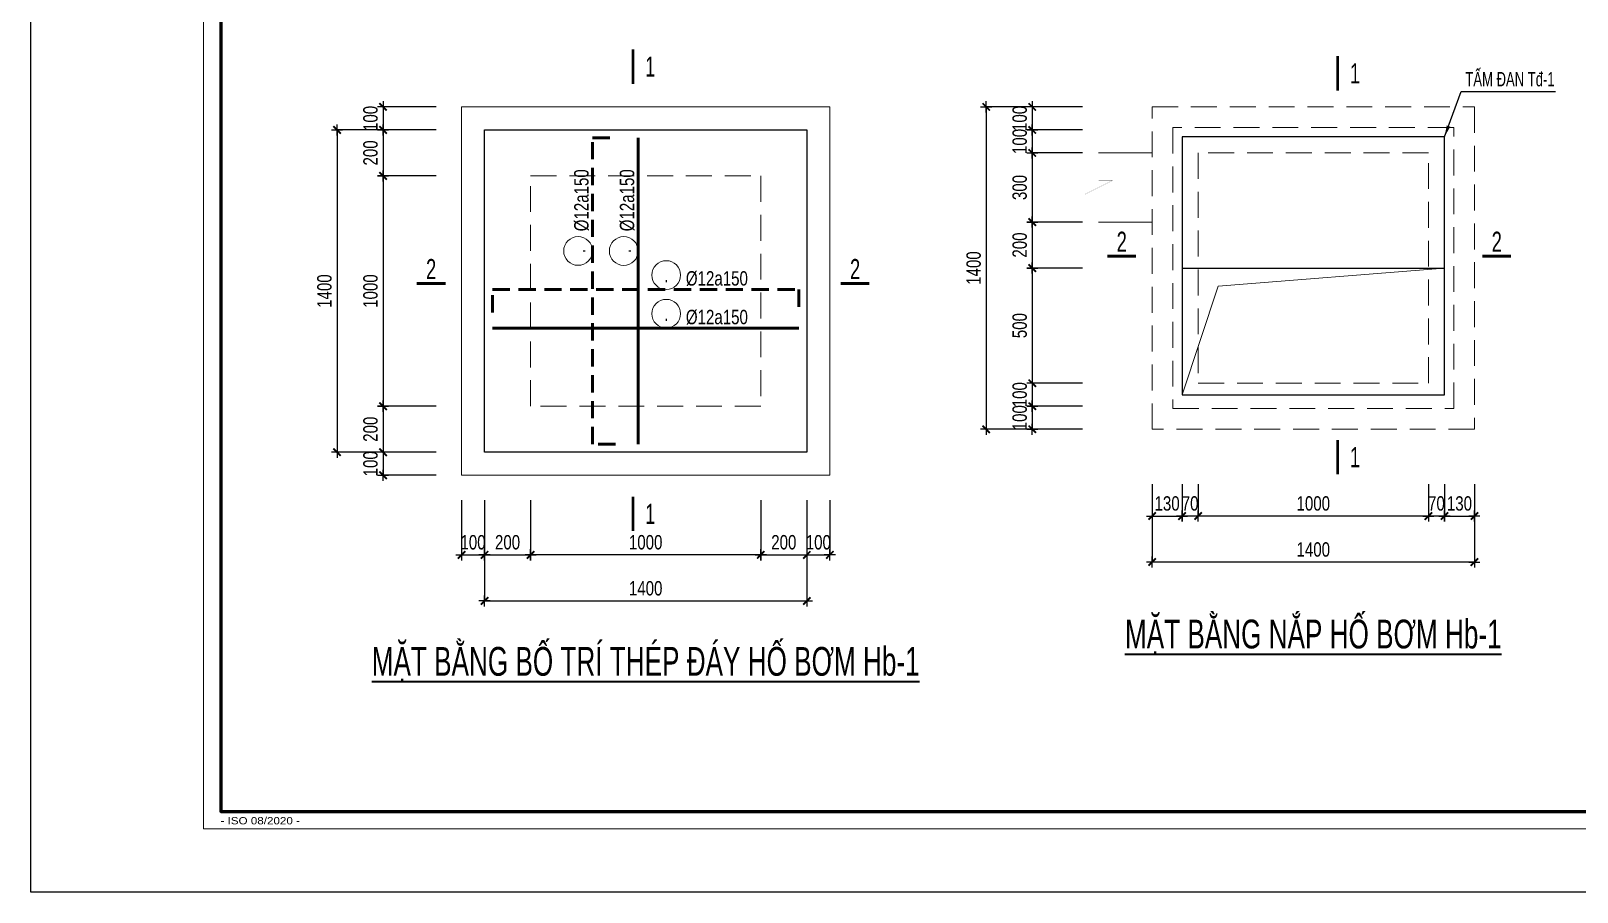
# Model space of a CAD drawing. Header units: millimetres. Extents: x 3482593 to 3503618, y 1118617 to 1133467.
# Drawn here: x 3482593 to 3489309, y 1118617 to 1122357 of the extents above; entities that cross this region are included whole.
import ezdxf
from ezdxf.enums import TextEntityAlignment as Align

# ---------------------------------------------------------------- set-up
doc = ezdxf.new("R2010")
doc.units = ezdxf.units.MM
doc.header["$LTSCALE"] = 150
doc.header["$MEASUREMENT"] = 0
doc.header["$PDMODE"] = 98
doc.linetypes.add('HIDDEN', pattern=[0.375, 0.25, -0.125])
doc.layers.get('0').update_dxf_attribs({"linetype": 'CONTINUOUS'})
doc.layers.get('DEFPOINTS').update_dxf_attribs({"linetype": 'CONTINUOUS'})
for name, color, linetype in [('02.CDC.DIM', 1, 'CONTINUOUS'), ('06.CDC.TEXT', 2, 'CONTINUOUS'), ('CDC -TEXT KHUNG', 7, 'CONTINUOUS')]:
    doc.layers.add(name, color=color, linetype=linetype)
for name, color, linetype, lineweight in [('CDC-KHUNGTEN', 7, 'CONTINUOUS', 20), ('CDC_02.DIM', 1, 'CONTINUOUS', 18), ('CDC_03.BORDER', 3, 'CONTINUOUS', 25), ('CDC_04.HIDDEN', 8, 'HIDDEN', 15), ('CDC_05.STEEL', 4, 'CONTINUOUS', 50), ('CDC_06.TEXT', 2, 'CONTINUOUS', 18), ('CDC_09.COLUMN', 4, 'CONTINUOUS', 35), ('CDC_11.NOTE', 8, 'CONTINUOUS', 18)]:
    doc.layers.add(name, color=color, linetype=linetype, lineweight=lineweight)
doc.styles.add('1', font='arial.ttf', dxfattribs={"width": 0.75})
doc.styles.add('Arial', font='arial.ttf', dxfattribs={"width": 0.75})
doc.styles.add('KT CDC', font='arial.ttf', dxfattribs={"width": 0.85, "height": 200})
doc.styles.get("Standard").update_dxf_attribs({"font": ''})
doc.styles.get('Standard').set_extended_font_data('.VnArial Narrow')
doc.dimstyles.new('1-25', dxfattribs={"dimscale": 25, "dimtxt": 2.5, "dimasz": 2, "dimexe": 1, "dimexo": 1, "dimgap": 1.25, "dimtad": 1, "dimdec": 0, "dimzin": 0, "dimdsep": 46, "dimtxsty": 'Standard', "dimcen": 0.09, "dimclrd": 8, "dimclre": 8, "dimclrt": 256, "dimadec": 0, "dimazin": 0, "dimtfac": 1, "dimtdec": 0, "dimtofl": 0, "dimtmove": 0, "dimatfit": 3, "dimfxl": 7, "dimfxlon": 1, "dimtolj": 1, "dimtzin": 0, "dimarcsym": 0})
doc.dimstyles.new('DX1', dxfattribs={"dimscale": 0.25, "dimtxt": 250, "dimasz": 0.8, "dimexe": 0, "dimexo": 0, "dimgap": 90, "dimtad": 1, "dimdec": 0, "dimzin": 13, "dimdsep": 46, "dimtxsty": '1', "dimblk1": 'CHEO', "dimblk2": 'CHEO', "dimsah": 1, "dimcen": 0, "dimclrd": 256, "dimclre": 256, "dimclrt": 3, "dimadec": 0, "dimazin": 0, "dimtfac": 1, "dimtdec": 0, "dimtix": 1, "dimtmove": 2, "dimatfit": 3, "dimldrblk": 'CHEO', "dimfxl": 1, "dimtolj": 1, "dimtzin": 13, "dimarcsym": 0})

# ---------------------------------------------------------------- blocks, each defined once
blk = doc.blocks.new('CHEO')
at = {"layer": '02.CDC.DIM'}
for points in [[(-121, 0), (121, 0)], [(0, 121), (0, -121)]]:
    blk.add_lwpolyline(points, dxfattribs=at)
at = {"layer": '06.CDC.TEXT', "color": 2, "const_width": 40}
blk.add_lwpolyline([(80, 80), (-80, -81)], dxfattribs=at)
blk = doc.blocks.new('*D124')
at = {"layer": 'CDC_02.DIM', "lineweight": -2, "ltscale": 3, "transparency": 16777216}
for p, q in [((3484563, 1120318.5), (3484563, 1119881.2)), ((3485963, 1120318.5), (3485963, 1119881.2)), ((3484563.2, 1119881.2), (3485962.8, 1119881.2))]:
    blk.add_line(p, q, dxfattribs=at)
at = {"layer": 'DEFPOINTS', "color": 0, "ltscale": 3, "transparency": 16777216}
for p in [(3484563, 1120318.5), (3485963, 1120318.5), (3485963, 1119881.2)]:
    blk.add_point(p, dxfattribs=at)
at = {"layer": 'CDC_02.DIM', "lineweight": -2, "ltscale": 3, "transparency": 16777216, "xscale": 0.2, "yscale": 0.2, "zscale": 0.2, "rotation": 180}
blk.add_blockref('CHEO', (3484563, 1119881.2), dxfattribs=at)
at = {"layer": 'CDC_02.DIM', "lineweight": -2, "ltscale": 3, "transparency": 16777216, "xscale": 0.2, "yscale": 0.2, "zscale": 0.2}
blk.add_blockref('CHEO', (3485963, 1119881.2), dxfattribs=at)
at = {"layer": 'CDC_02.DIM', "color": 3, "ltscale": 3, "transparency": 16777216, "insert": (3485263, 1119935.6), "char_height": 62.5, "attachment_point": 5, "style": '1'}
blk.add_mtext('\\A1;1400', dxfattribs=at)
blk = doc.blocks.new('*D125')
at = {"layer": 'CDC_02.DIM', "lineweight": -2, "ltscale": 3, "transparency": 16777216}
for p, q in [((3484763, 1120318.5), (3484763, 1120081.2)), ((3485763, 1120318.5), (3485763, 1120081.2)), ((3485762.8, 1120081.2), (3484763.2, 1120081.2))]:
    blk.add_line(p, q, dxfattribs=at)
at = {"layer": 'DEFPOINTS', "color": 0, "ltscale": 3, "transparency": 16777216}
for p in [(3484763, 1120318.5), (3485763, 1120318.5), (3484763, 1120081.2)]:
    blk.add_point(p, dxfattribs=at)
at = {"layer": 'CDC_02.DIM', "lineweight": -2, "ltscale": 3, "transparency": 16777216, "xscale": 0.2, "yscale": 0.2, "zscale": 0.2, "rotation": 180}
blk.add_blockref('CHEO', (3484763, 1120081.2), dxfattribs=at)
at = {"layer": 'CDC_02.DIM', "lineweight": -2, "ltscale": 3, "transparency": 16777216, "xscale": 0.2, "yscale": 0.2, "zscale": 0.2}
blk.add_blockref('CHEO', (3485763, 1120081.2), dxfattribs=at)
at = {"layer": 'CDC_02.DIM', "color": 3, "ltscale": 3, "transparency": 16777216, "insert": (3485263, 1120135.6), "char_height": 62.5, "attachment_point": 5, "style": '1'}
blk.add_mtext('\\A1;1000', dxfattribs=at)
blk = doc.blocks.new('*D126')
at = {"layer": 'CDC_02.DIM', "lineweight": -2, "ltscale": 3, "transparency": 16777216}
for p, q in [((3485763, 1120318.5), (3485763, 1120081.2)), ((3485963, 1120318.5), (3485963, 1120081.2)), ((3485763.2, 1120081.2), (3485962.8, 1120081.2))]:
    blk.add_line(p, q, dxfattribs=at)
at = {"layer": 'DEFPOINTS', "color": 0, "ltscale": 3, "transparency": 16777216}
for p in [(3485763, 1120318.5), (3485963, 1120318.5), (3485963, 1120081.2)]:
    blk.add_point(p, dxfattribs=at)
at = {"layer": 'CDC_02.DIM', "lineweight": -2, "ltscale": 3, "transparency": 16777216, "xscale": 0.2, "yscale": 0.2, "zscale": 0.2, "rotation": 180}
blk.add_blockref('CHEO', (3485763, 1120081.2), dxfattribs=at)
at = {"layer": 'CDC_02.DIM', "lineweight": -2, "ltscale": 3, "transparency": 16777216, "xscale": 0.2, "yscale": 0.2, "zscale": 0.2}
blk.add_blockref('CHEO', (3485963, 1120081.2), dxfattribs=at)
at = {"layer": 'CDC_02.DIM', "color": 3, "ltscale": 3, "transparency": 16777216, "insert": (3485863, 1120135.6), "char_height": 62.5, "attachment_point": 5, "style": '1'}
blk.add_mtext('\\A1;200', dxfattribs=at)
blk = doc.blocks.new('*D127')
at = {"layer": 'CDC_02.DIM', "lineweight": -2, "ltscale": 3, "transparency": 16777216}
for p, q in [((3484563, 1120318.5), (3484563, 1120081.2)), ((3484763, 1120318.5), (3484763, 1120081.2)), ((3484563.2, 1120081.2), (3484762.8, 1120081.2))]:
    blk.add_line(p, q, dxfattribs=at)
at = {"layer": 'DEFPOINTS', "color": 0, "ltscale": 3, "transparency": 16777216}
for p in [(3484563, 1120318.5), (3484763, 1120318.5), (3484763, 1120081.2)]:
    blk.add_point(p, dxfattribs=at)
at = {"layer": 'CDC_02.DIM', "lineweight": -2, "ltscale": 3, "transparency": 16777216, "xscale": 0.2, "yscale": 0.2, "zscale": 0.2, "rotation": 180}
blk.add_blockref('CHEO', (3484563, 1120081.2), dxfattribs=at)
at = {"layer": 'CDC_02.DIM', "lineweight": -2, "ltscale": 3, "transparency": 16777216, "xscale": 0.2, "yscale": 0.2, "zscale": 0.2}
blk.add_blockref('CHEO', (3484763, 1120081.2), dxfattribs=at)
at = {"layer": 'CDC_02.DIM', "color": 3, "ltscale": 3, "transparency": 16777216, "insert": (3484663, 1120135.6), "char_height": 62.5, "attachment_point": 5, "style": '1'}
blk.add_mtext('\\A1;200', dxfattribs=at)
blk = doc.blocks.new('*D128')
at = {"layer": 'CDC_02.DIM', "lineweight": -2, "ltscale": 3, "transparency": 16777216}
for p, q in [((3484352.2, 1121726.8), (3484122.2, 1121726.8)), ((3484122.2, 1121726.6), (3484122.2, 1120727)), ((3484352.2, 1120726.8), (3484122.2, 1120726.8))]:
    blk.add_line(p, q, dxfattribs=at)
at = {"layer": 'DEFPOINTS', "color": 0, "ltscale": 3, "transparency": 16777216}
for p in [(3484352.2, 1121726.8), (3484122.2, 1120726.8), (3484352.2, 1120726.8)]:
    blk.add_point(p, dxfattribs=at)
at = {"layer": 'CDC_02.DIM', "lineweight": -2, "ltscale": 3, "transparency": 16777216, "xscale": 0.2, "yscale": 0.2, "zscale": 0.2}
for p, rotation in [((3484122.2, 1121726.8), 90), ((3484122.2, 1120726.8), 270)]:
    blk.add_blockref('CHEO', p, dxfattribs=dict(at, rotation=rotation))
at = {"layer": 'CDC_02.DIM', "color": 3, "ltscale": 3, "transparency": 16777216, "insert": (3484067.8, 1121226.8), "char_height": 62.5, "attachment_point": 5, "rotation": 90, "style": '1'}
blk.add_mtext('\\A1;1000', dxfattribs=at)
blk = doc.blocks.new('*D129')
at = {"layer": 'CDC_02.DIM', "lineweight": -2, "ltscale": 3, "transparency": 16777216}
for p, q in [((3484352.2, 1121926.8), (3483922.2, 1121926.8)), ((3483922.2, 1121926.6), (3483922.2, 1120527)), ((3484352.2, 1120526.8), (3483922.2, 1120526.8))]:
    blk.add_line(p, q, dxfattribs=at)
at = {"layer": 'DEFPOINTS', "color": 0, "ltscale": 3, "transparency": 16777216}
for p in [(3484352.2, 1121926.8), (3483922.2, 1120526.8), (3484352.2, 1120526.8)]:
    blk.add_point(p, dxfattribs=at)
at = {"layer": 'CDC_02.DIM', "lineweight": -2, "ltscale": 3, "transparency": 16777216, "xscale": 0.2, "yscale": 0.2, "zscale": 0.2}
for p, rotation in [((3483922.2, 1121926.8), 90), ((3483922.2, 1120526.8), 270)]:
    blk.add_blockref('CHEO', p, dxfattribs=dict(at, rotation=rotation))
at = {"layer": 'CDC_02.DIM', "color": 3, "ltscale": 3, "transparency": 16777216, "insert": (3483867.8, 1121226.8), "char_height": 62.5, "attachment_point": 5, "rotation": 90, "style": '1'}
blk.add_mtext('\\A1;1400', dxfattribs=at)
blk = doc.blocks.new('*D130')
at = {"layer": 'CDC_02.DIM', "lineweight": -2, "ltscale": 3, "transparency": 16777216}
for p, q in [((3484352.2, 1120726.8), (3484122.2, 1120726.8)), ((3484122.2, 1120726.6), (3484122.2, 1120527)), ((3484352.2, 1120526.8), (3484122.2, 1120526.8))]:
    blk.add_line(p, q, dxfattribs=at)
at = {"layer": 'DEFPOINTS', "color": 0, "ltscale": 3, "transparency": 16777216}
for p in [(3484352.2, 1120726.8), (3484122.2, 1120526.8), (3484352.2, 1120526.8)]:
    blk.add_point(p, dxfattribs=at)
at = {"layer": 'CDC_02.DIM', "lineweight": -2, "ltscale": 3, "transparency": 16777216, "xscale": 0.2, "yscale": 0.2, "zscale": 0.2}
for p, rotation in [((3484122.2, 1120726.8), 90), ((3484122.2, 1120526.8), 270)]:
    blk.add_blockref('CHEO', p, dxfattribs=dict(at, rotation=rotation))
at = {"layer": 'CDC_02.DIM', "color": 3, "ltscale": 3, "transparency": 16777216, "insert": (3484067.8, 1120626.8), "char_height": 62.5, "attachment_point": 5, "rotation": 90, "style": '1'}
blk.add_mtext('\\A1;200', dxfattribs=at)
blk = doc.blocks.new('*D131')
at = {"layer": 'CDC_02.DIM', "lineweight": -2, "ltscale": 3, "transparency": 16777216}
for p, q in [((3484352.2, 1121926.8), (3484122.2, 1121926.8)), ((3484122.2, 1121926.6), (3484122.2, 1121727)), ((3484352.2, 1121726.8), (3484122.2, 1121726.8))]:
    blk.add_line(p, q, dxfattribs=at)
at = {"layer": 'DEFPOINTS', "color": 0, "ltscale": 3, "transparency": 16777216}
for p in [(3484352.2, 1121926.8), (3484122.2, 1121726.8), (3484352.2, 1121726.8)]:
    blk.add_point(p, dxfattribs=at)
at = {"layer": 'CDC_02.DIM', "lineweight": -2, "ltscale": 3, "transparency": 16777216, "xscale": 0.2, "yscale": 0.2, "zscale": 0.2}
for p, rotation in [((3484122.2, 1121926.8), 90), ((3484122.2, 1121726.8), 270)]:
    blk.add_blockref('CHEO', p, dxfattribs=dict(at, rotation=rotation))
at = {"layer": 'CDC_02.DIM', "color": 3, "ltscale": 3, "transparency": 16777216, "insert": (3484067.8, 1121826.8), "char_height": 62.5, "attachment_point": 5, "rotation": 90, "style": '1'}
blk.add_mtext('\\A1;200', dxfattribs=at)
blk = doc.blocks.new('*D132')
at = {"layer": 'CDC_02.DIM', "lineweight": -2, "ltscale": 3, "transparency": 16777216}
for p, q in [((3484122.2, 1122027), (3484122.2, 1122027.2)), ((3484352.2, 1122026.8), (3484122.2, 1122026.8)), ((3484122.2, 1122026.8), (3484122.2, 1121926.8)), ((3484352.2, 1121926.8), (3484122.2, 1121926.8)), ((3484122.2, 1121926.6), (3484122.2, 1121926.4))]:
    blk.add_line(p, q, dxfattribs=at)
at = {"layer": 'DEFPOINTS', "color": 0, "ltscale": 3, "transparency": 16777216}
for p in [(3484352.2, 1122026.8), (3484122.2, 1121926.8), (3484352.2, 1121926.8)]:
    blk.add_point(p, dxfattribs=at)
at = {"layer": 'CDC_02.DIM', "lineweight": -2, "ltscale": 3, "transparency": 16777216, "xscale": 0.2, "yscale": 0.2, "zscale": 0.2}
for p, rotation in [((3484122.2, 1122026.8), 270), ((3484122.2, 1121926.8), 90)]:
    blk.add_blockref('CHEO', p, dxfattribs=dict(at, rotation=rotation))
at = {"layer": 'CDC_02.DIM', "color": 3, "ltscale": 3, "transparency": 16777216, "insert": (3484067.8, 1121976.8), "char_height": 62.5, "attachment_point": 5, "rotation": 90, "style": '1'}
blk.add_mtext('\\A1;100', dxfattribs=at)
blk = doc.blocks.new('*D133')
at = {"layer": 'CDC_02.DIM', "lineweight": -2, "ltscale": 3, "transparency": 16777216}
for p, q in [((3484122.2, 1120527), (3484122.2, 1120527.2)), ((3484352.2, 1120526.8), (3484122.2, 1120526.8)), ((3484122.2, 1120526.8), (3484122.2, 1120426.8)), ((3484352.2, 1120426.8), (3484122.2, 1120426.8)), ((3484122.2, 1120426.6), (3484122.2, 1120426.4))]:
    blk.add_line(p, q, dxfattribs=at)
at = {"layer": 'DEFPOINTS', "color": 0, "ltscale": 3, "transparency": 16777216}
for p in [(3484352.2, 1120526.8), (3484122.2, 1120426.8), (3484352.2, 1120426.8)]:
    blk.add_point(p, dxfattribs=at)
at = {"layer": 'CDC_02.DIM', "lineweight": -2, "ltscale": 3, "transparency": 16777216, "xscale": 0.2, "yscale": 0.2, "zscale": 0.2}
for p, rotation in [((3484122.2, 1120526.8), 270), ((3484122.2, 1120426.8), 90)]:
    blk.add_blockref('CHEO', p, dxfattribs=dict(at, rotation=rotation))
at = {"layer": 'CDC_02.DIM', "color": 3, "ltscale": 3, "transparency": 16777216, "insert": (3484067.8, 1120476.8), "char_height": 62.5, "attachment_point": 5, "rotation": 90, "style": '1'}
blk.add_mtext('\\A1;100', dxfattribs=at)
blk = doc.blocks.new('*D134')
at = {"layer": 'CDC_02.DIM', "lineweight": -2, "ltscale": 3, "transparency": 16777216}
for p, q in [((3484463, 1120318.5), (3484463, 1120081.2)), ((3484563, 1120318.5), (3484563, 1120081.2)), ((3484462.8, 1120081.2), (3484462.6, 1120081.2)), ((3484463, 1120081.2), (3484563, 1120081.2)), ((3484563.2, 1120081.2), (3484563.4, 1120081.2))]:
    blk.add_line(p, q, dxfattribs=at)
at = {"layer": 'DEFPOINTS', "color": 0, "ltscale": 3, "transparency": 16777216}
for p in [(3484463, 1120318.5), (3484563, 1120318.5), (3484563, 1120081.2)]:
    blk.add_point(p, dxfattribs=at)
at = {"layer": 'CDC_02.DIM', "lineweight": -2, "ltscale": 3, "transparency": 16777216, "xscale": 0.2, "yscale": 0.2, "zscale": 0.2}
blk.add_blockref('CHEO', (3484463, 1120081.2), dxfattribs=at)
at = {"layer": 'CDC_02.DIM', "lineweight": -2, "ltscale": 3, "transparency": 16777216, "xscale": 0.2, "yscale": 0.2, "zscale": 0.2, "rotation": 180}
blk.add_blockref('CHEO', (3484563, 1120081.2), dxfattribs=at)
at = {"layer": 'CDC_02.DIM', "color": 3, "ltscale": 3, "transparency": 16777216, "insert": (3484513, 1120135.6), "char_height": 62.5, "attachment_point": 5, "style": '1'}
blk.add_mtext('\\A1;100', dxfattribs=at)
blk = doc.blocks.new('*D135')
at = {"layer": 'CDC_02.DIM', "lineweight": -2, "ltscale": 3, "transparency": 16777216}
for p, q in [((3485963, 1120318.5), (3485963, 1120081.2)), ((3486063, 1120318.5), (3486063, 1120081.2)), ((3485962.8, 1120081.2), (3485962.6, 1120081.2)), ((3485963, 1120081.2), (3486063, 1120081.2)), ((3486063.2, 1120081.2), (3486063.4, 1120081.2))]:
    blk.add_line(p, q, dxfattribs=at)
at = {"layer": 'DEFPOINTS', "color": 0, "ltscale": 3, "transparency": 16777216}
for p in [(3485963, 1120318.5), (3486063, 1120318.5), (3486063, 1120081.2)]:
    blk.add_point(p, dxfattribs=at)
at = {"layer": 'CDC_02.DIM', "lineweight": -2, "ltscale": 3, "transparency": 16777216, "xscale": 0.2, "yscale": 0.2, "zscale": 0.2}
blk.add_blockref('CHEO', (3485963, 1120081.2), dxfattribs=at)
at = {"layer": 'CDC_02.DIM', "lineweight": -2, "ltscale": 3, "transparency": 16777216, "xscale": 0.2, "yscale": 0.2, "zscale": 0.2, "rotation": 180}
blk.add_blockref('CHEO', (3486063, 1120081.2), dxfattribs=at)
at = {"layer": 'CDC_02.DIM', "color": 3, "ltscale": 3, "transparency": 16777216, "insert": (3486013, 1120135.6), "char_height": 62.5, "attachment_point": 5, "style": '1'}
blk.add_mtext('\\A1;100', dxfattribs=at)
blk = doc.blocks.new('*D136')
at = {"layer": 'CDC_02.DIM', "lineweight": -2, "ltscale": 3, "transparency": 16777216}
for p, q in [((3487663, 1120388.3), (3487663, 1120249.8)), ((3488663, 1120388.3), (3488663, 1120249.8)), ((3488662.8, 1120249.8), (3487663.2, 1120249.8))]:
    blk.add_line(p, q, dxfattribs=at)
at = {"layer": 'DEFPOINTS', "color": 0, "ltscale": 3, "transparency": 16777216}
for p in [(3487663, 1120388.3), (3488663, 1120388.3), (3487663, 1120249.8)]:
    blk.add_point(p, dxfattribs=at)
at = {"layer": 'CDC_02.DIM', "lineweight": -2, "ltscale": 3, "transparency": 16777216, "xscale": 0.2, "yscale": 0.2, "zscale": 0.2, "rotation": 180}
blk.add_blockref('CHEO', (3487663, 1120249.8), dxfattribs=at)
at = {"layer": 'CDC_02.DIM', "lineweight": -2, "ltscale": 3, "transparency": 16777216, "xscale": 0.2, "yscale": 0.2, "zscale": 0.2}
blk.add_blockref('CHEO', (3488663, 1120249.8), dxfattribs=at)
at = {"layer": 'CDC_02.DIM', "color": 3, "ltscale": 3, "transparency": 16777216, "insert": (3488163, 1120304.2), "char_height": 62.5, "attachment_point": 5, "style": '1'}
blk.add_mtext('\\A1;1000', dxfattribs=at)
blk = doc.blocks.new('*D137')
at = {"layer": 'CDC_02.DIM', "lineweight": -2, "ltscale": 3, "transparency": 16777216}
for p, q in [((3487463, 1120388.3), (3487463, 1120049.8)), ((3488863, 1120388.3), (3488863, 1120049.8)), ((3488862.8, 1120049.8), (3487463.2, 1120049.8))]:
    blk.add_line(p, q, dxfattribs=at)
at = {"layer": 'DEFPOINTS', "color": 0, "ltscale": 3, "transparency": 16777216}
for p in [(3487463, 1120388.3), (3488863, 1120388.3), (3487463, 1120049.8)]:
    blk.add_point(p, dxfattribs=at)
at = {"layer": 'CDC_02.DIM', "lineweight": -2, "ltscale": 3, "transparency": 16777216, "xscale": 0.2, "yscale": 0.2, "zscale": 0.2, "rotation": 180}
blk.add_blockref('CHEO', (3487463, 1120049.8), dxfattribs=at)
at = {"layer": 'CDC_02.DIM', "lineweight": -2, "ltscale": 3, "transparency": 16777216, "xscale": 0.2, "yscale": 0.2, "zscale": 0.2}
blk.add_blockref('CHEO', (3488863, 1120049.8), dxfattribs=at)
at = {"layer": 'CDC_02.DIM', "color": 3, "ltscale": 3, "transparency": 16777216, "insert": (3488163, 1120104.2), "char_height": 62.5, "attachment_point": 5, "style": '1'}
blk.add_mtext('\\A1;1400', dxfattribs=at)
blk = doc.blocks.new('*D138')
at = {"layer": 'CDC_02.DIM', "lineweight": -2, "ltscale": 3, "transparency": 16777216}
for p, q in [((3487593, 1120388.3), (3487593, 1120249.8)), ((3487663, 1120388.3), (3487663, 1120249.8)), ((3487592.8, 1120249.8), (3487592.6, 1120249.8)), ((3487663, 1120249.8), (3487593, 1120249.8)), ((3487663.2, 1120249.8), (3487663.4, 1120249.8))]:
    blk.add_line(p, q, dxfattribs=at)
at = {"layer": 'DEFPOINTS', "color": 0, "ltscale": 3, "transparency": 16777216}
for p in [(3487593, 1120388.3), (3487663, 1120388.3), (3487593, 1120249.8)]:
    blk.add_point(p, dxfattribs=at)
at = {"layer": 'CDC_02.DIM', "lineweight": -2, "ltscale": 3, "transparency": 16777216, "xscale": 0.2, "yscale": 0.2, "zscale": 0.2}
blk.add_blockref('CHEO', (3487593, 1120249.8), dxfattribs=at)
at = {"layer": 'CDC_02.DIM', "lineweight": -2, "ltscale": 3, "transparency": 16777216, "xscale": 0.2, "yscale": 0.2, "zscale": 0.2, "rotation": 180}
blk.add_blockref('CHEO', (3487663, 1120249.8), dxfattribs=at)
at = {"layer": 'CDC_02.DIM', "color": 3, "ltscale": 3, "transparency": 16777216, "insert": (3487628, 1120304.2), "char_height": 62.5, "attachment_point": 5, "style": '1'}
blk.add_mtext('\\A1;70', dxfattribs=at)
blk = doc.blocks.new('*D139')
at = {"layer": 'CDC_02.DIM', "lineweight": -2, "ltscale": 3, "transparency": 16777216}
for p, q in [((3488663, 1120388.3), (3488663, 1120249.8)), ((3488733, 1120388.3), (3488733, 1120249.8)), ((3488662.8, 1120249.8), (3488662.6, 1120249.8)), ((3488733, 1120249.8), (3488663, 1120249.8)), ((3488733.2, 1120249.8), (3488733.4, 1120249.8))]:
    blk.add_line(p, q, dxfattribs=at)
at = {"layer": 'DEFPOINTS', "color": 0, "ltscale": 3, "transparency": 16777216}
for p in [(3488663, 1120388.3), (3488733, 1120388.3), (3488663, 1120249.8)]:
    blk.add_point(p, dxfattribs=at)
at = {"layer": 'CDC_02.DIM', "lineweight": -2, "ltscale": 3, "transparency": 16777216, "xscale": 0.2, "yscale": 0.2, "zscale": 0.2}
blk.add_blockref('CHEO', (3488663, 1120249.8), dxfattribs=at)
at = {"layer": 'CDC_02.DIM', "lineweight": -2, "ltscale": 3, "transparency": 16777216, "xscale": 0.2, "yscale": 0.2, "zscale": 0.2, "rotation": 180}
blk.add_blockref('CHEO', (3488733, 1120249.8), dxfattribs=at)
at = {"layer": 'CDC_02.DIM', "color": 3, "ltscale": 3, "transparency": 16777216, "insert": (3488698, 1120304.2), "char_height": 62.5, "attachment_point": 5, "style": '1'}
blk.add_mtext('\\A1;70', dxfattribs=at)
blk = doc.blocks.new('*D140')
at = {"layer": 'CDC_02.DIM', "lineweight": -2, "ltscale": 3, "transparency": 16777216}
for p, q in [((3486942.2, 1122027), (3486942.2, 1122027.2)), ((3487160.1, 1122026.8), (3486942.2, 1122026.8)), ((3486942.2, 1122026.8), (3486942.2, 1121926.8)), ((3487160.1, 1121926.8), (3486942.2, 1121926.8)), ((3486942.2, 1121926.6), (3486942.2, 1121926.4))]:
    blk.add_line(p, q, dxfattribs=at)
at = {"layer": 'DEFPOINTS', "color": 0, "ltscale": 3, "transparency": 16777216}
for p in [(3487160.1, 1122026.8), (3486942.2, 1121926.8), (3487160.1, 1121926.8)]:
    blk.add_point(p, dxfattribs=at)
at = {"layer": 'CDC_02.DIM', "lineweight": -2, "ltscale": 3, "transparency": 16777216, "xscale": 0.2, "yscale": 0.2, "zscale": 0.2}
for p, rotation in [((3486942.2, 1122026.8), 270), ((3486942.2, 1121926.8), 90)]:
    blk.add_blockref('CHEO', p, dxfattribs=dict(at, rotation=rotation))
at = {"layer": 'CDC_02.DIM', "color": 3, "ltscale": 3, "transparency": 16777216, "insert": (3486887.8, 1121976.8), "char_height": 62.5, "attachment_point": 5, "rotation": 90, "style": '1'}
blk.add_mtext('\\A1;100', dxfattribs=at)
blk = doc.blocks.new('*D141')
at = {"layer": 'CDC_02.DIM', "lineweight": -2, "ltscale": 3, "transparency": 16777216}
for p, q in [((3486942.2, 1121927), (3486942.2, 1121927.2)), ((3487160.1, 1121926.8), (3486942.2, 1121926.8)), ((3486942.2, 1121926.8), (3486942.2, 1121826.8)), ((3487160.1, 1121826.8), (3486942.2, 1121826.8)), ((3486942.2, 1121826.6), (3486942.2, 1121826.4))]:
    blk.add_line(p, q, dxfattribs=at)
at = {"layer": 'DEFPOINTS', "color": 0, "ltscale": 3, "transparency": 16777216}
for p in [(3487160.1, 1121926.8), (3486942.2, 1121826.8), (3487160.1, 1121826.8)]:
    blk.add_point(p, dxfattribs=at)
at = {"layer": 'CDC_02.DIM', "lineweight": -2, "ltscale": 3, "transparency": 16777216, "xscale": 0.2, "yscale": 0.2, "zscale": 0.2}
for p, rotation in [((3486942.2, 1121926.8), 270), ((3486942.2, 1121826.8), 90)]:
    blk.add_blockref('CHEO', p, dxfattribs=dict(at, rotation=rotation))
at = {"layer": 'CDC_02.DIM', "color": 3, "ltscale": 3, "transparency": 16777216, "insert": (3486887.8, 1121876.8), "char_height": 62.5, "attachment_point": 5, "rotation": 90, "style": '1'}
blk.add_mtext('\\A1;100', dxfattribs=at)
blk = doc.blocks.new('*D142')
at = {"layer": 'CDC_02.DIM', "lineweight": -2, "ltscale": 3, "transparency": 16777216}
for p, q in [((3487160.1, 1121826.8), (3486942.2, 1121826.8)), ((3486942.2, 1121826.6), (3486942.2, 1121527)), ((3487160.1, 1121526.8), (3486942.2, 1121526.8))]:
    blk.add_line(p, q, dxfattribs=at)
at = {"layer": 'DEFPOINTS', "color": 0, "ltscale": 3, "transparency": 16777216}
for p in [(3487160.1, 1121826.8), (3486942.2, 1121526.8), (3487160.1, 1121526.8)]:
    blk.add_point(p, dxfattribs=at)
at = {"layer": 'CDC_02.DIM', "lineweight": -2, "ltscale": 3, "transparency": 16777216, "xscale": 0.2, "yscale": 0.2, "zscale": 0.2}
for p, rotation in [((3486942.2, 1121826.8), 90), ((3486942.2, 1121526.8), 270)]:
    blk.add_blockref('CHEO', p, dxfattribs=dict(at, rotation=rotation))
at = {"layer": 'CDC_02.DIM', "color": 3, "ltscale": 3, "transparency": 16777216, "insert": (3486887.8, 1121676.8), "char_height": 62.5, "attachment_point": 5, "rotation": 90, "style": '1'}
blk.add_mtext('\\A1;300', dxfattribs=at)
blk = doc.blocks.new('*D143')
at = {"layer": 'CDC_02.DIM', "lineweight": -2, "ltscale": 3, "transparency": 16777216}
for p, q in [((3486942.2, 1120827), (3486942.2, 1120827.2)), ((3487160.1, 1120826.8), (3486942.2, 1120826.8)), ((3486942.2, 1120826.8), (3486942.2, 1120726.8)), ((3487160.1, 1120726.8), (3486942.2, 1120726.8)), ((3486942.2, 1120726.6), (3486942.2, 1120726.4))]:
    blk.add_line(p, q, dxfattribs=at)
at = {"layer": 'DEFPOINTS', "color": 0, "ltscale": 3, "transparency": 16777216}
for p in [(3487160.1, 1120826.8), (3486942.2, 1120726.8), (3487160.1, 1120726.8)]:
    blk.add_point(p, dxfattribs=at)
at = {"layer": 'CDC_02.DIM', "lineweight": -2, "ltscale": 3, "transparency": 16777216, "xscale": 0.2, "yscale": 0.2, "zscale": 0.2}
for p, rotation in [((3486942.2, 1120826.8), 270), ((3486942.2, 1120726.8), 90)]:
    blk.add_blockref('CHEO', p, dxfattribs=dict(at, rotation=rotation))
at = {"layer": 'CDC_02.DIM', "color": 3, "ltscale": 3, "transparency": 16777216, "insert": (3486887.8, 1120776.8), "char_height": 62.5, "attachment_point": 5, "rotation": 90, "style": '1'}
blk.add_mtext('\\A1;100', dxfattribs=at)
blk = doc.blocks.new('*D144')
at = {"layer": 'CDC_02.DIM', "lineweight": -2, "ltscale": 3, "transparency": 16777216}
for p, q in [((3486942.2, 1120727), (3486942.2, 1120727.2)), ((3487160.1, 1120726.8), (3486942.2, 1120726.8)), ((3486942.2, 1120726.8), (3486942.2, 1120626.8)), ((3487160.1, 1120626.8), (3486942.2, 1120626.8)), ((3486942.2, 1120626.6), (3486942.2, 1120626.4))]:
    blk.add_line(p, q, dxfattribs=at)
at = {"layer": 'DEFPOINTS', "color": 0, "ltscale": 3, "transparency": 16777216}
for p in [(3487160.1, 1120726.8), (3486942.2, 1120626.8), (3487160.1, 1120626.8)]:
    blk.add_point(p, dxfattribs=at)
at = {"layer": 'CDC_02.DIM', "lineweight": -2, "ltscale": 3, "transparency": 16777216, "xscale": 0.2, "yscale": 0.2, "zscale": 0.2}
for p, rotation in [((3486942.2, 1120726.8), 270), ((3486942.2, 1120626.8), 90)]:
    blk.add_blockref('CHEO', p, dxfattribs=dict(at, rotation=rotation))
at = {"layer": 'CDC_02.DIM', "color": 3, "ltscale": 3, "transparency": 16777216, "insert": (3486887.8, 1120676.8), "char_height": 62.5, "attachment_point": 5, "rotation": 90, "style": '1'}
blk.add_mtext('\\A1;100', dxfattribs=at)
blk = doc.blocks.new('*D145')
at = {"layer": 'CDC_02.DIM', "lineweight": -2, "ltscale": 3, "transparency": 16777216}
for p, q in [((3487160.1, 1122026.8), (3486742.2, 1122026.8)), ((3486742.2, 1122026.6), (3486742.2, 1120627)), ((3487160.1, 1120626.8), (3486742.2, 1120626.8))]:
    blk.add_line(p, q, dxfattribs=at)
at = {"layer": 'DEFPOINTS', "color": 0, "ltscale": 3, "transparency": 16777216}
for p in [(3487160.1, 1122026.8), (3486742.2, 1120626.8), (3487160.1, 1120626.8)]:
    blk.add_point(p, dxfattribs=at)
at = {"layer": 'CDC_02.DIM', "lineweight": -2, "ltscale": 3, "transparency": 16777216, "xscale": 0.2, "yscale": 0.2, "zscale": 0.2}
for p, rotation in [((3486742.2, 1122026.8), 90), ((3486742.2, 1120626.8), 270)]:
    blk.add_blockref('CHEO', p, dxfattribs=dict(at, rotation=rotation))
at = {"layer": 'CDC_02.DIM', "color": 3, "ltscale": 3, "transparency": 16777216, "insert": (3486687.8, 1121326.8), "char_height": 62.5, "attachment_point": 5, "rotation": 90, "style": '1'}
blk.add_mtext('\\A1;1400', dxfattribs=at)
blk = doc.blocks.new('*D146')
at = {"layer": 'CDC_02.DIM', "lineweight": -2, "ltscale": 3, "transparency": 16777216}
for p, q in [((3487160.1, 1121526.8), (3486942.2, 1121526.8)), ((3486942.2, 1121526.6), (3486942.2, 1121327)), ((3487160.1, 1121326.8), (3486942.2, 1121326.8))]:
    blk.add_line(p, q, dxfattribs=at)
at = {"layer": 'DEFPOINTS', "color": 0, "ltscale": 3, "transparency": 16777216}
for p in [(3487160.1, 1121526.8), (3486942.2, 1121326.8), (3487160.1, 1121326.8)]:
    blk.add_point(p, dxfattribs=at)
at = {"layer": 'CDC_02.DIM', "lineweight": -2, "ltscale": 3, "transparency": 16777216, "xscale": 0.2, "yscale": 0.2, "zscale": 0.2}
for p, rotation in [((3486942.2, 1121526.8), 90), ((3486942.2, 1121326.8), 270)]:
    blk.add_blockref('CHEO', p, dxfattribs=dict(at, rotation=rotation))
at = {"layer": 'CDC_02.DIM', "color": 3, "ltscale": 3, "transparency": 16777216, "insert": (3486887.8, 1121426.8), "char_height": 62.5, "attachment_point": 5, "rotation": 90, "style": '1'}
blk.add_mtext('\\A1;200', dxfattribs=at)
blk = doc.blocks.new('*D162')
at = {"layer": 'CDC_02.DIM', "lineweight": -2, "ltscale": 3, "transparency": 16777216}
for p, q in [((3487160.1, 1121326.8), (3486942.2, 1121326.8)), ((3486942.2, 1121326.6), (3486942.2, 1120827)), ((3487160.1, 1120826.8), (3486942.2, 1120826.8))]:
    blk.add_line(p, q, dxfattribs=at)
at = {"layer": 'DEFPOINTS', "color": 0, "ltscale": 3, "transparency": 16777216}
for p in [(3487160.1, 1121326.8), (3486942.2, 1120826.8), (3487160.1, 1120826.8)]:
    blk.add_point(p, dxfattribs=at)
at = {"layer": 'CDC_02.DIM', "lineweight": -2, "ltscale": 3, "transparency": 16777216, "xscale": 0.2, "yscale": 0.2, "zscale": 0.2}
for p, rotation in [((3486942.2, 1121326.8), 90), ((3486942.2, 1120826.8), 270)]:
    blk.add_blockref('CHEO', p, dxfattribs=dict(at, rotation=rotation))
at = {"layer": 'CDC_02.DIM', "color": 3, "ltscale": 3, "transparency": 16777216, "insert": (3486887.8, 1121076.8), "char_height": 62.5, "attachment_point": 5, "rotation": 90, "style": '1'}
blk.add_mtext('\\A1;500', dxfattribs=at)
blk = doc.blocks.new('*D186')
at = {"layer": 'CDC_02.DIM', "lineweight": -2, "ltscale": 3, "transparency": 16777216}
for p, q in [((3487463, 1120388.3), (3487463, 1120249.8)), ((3487593, 1120388.3), (3487593, 1120249.8)), ((3487462.8, 1120249.8), (3487462.6, 1120249.8)), ((3487463, 1120249.8), (3487593, 1120249.8)), ((3487593.2, 1120249.8), (3487593.4, 1120249.8))]:
    blk.add_line(p, q, dxfattribs=at)
at = {"layer": 'DEFPOINTS', "color": 0, "ltscale": 3, "transparency": 16777216}
for p in [(3487463, 1120388.3), (3487593, 1120388.3), (3487593, 1120249.8)]:
    blk.add_point(p, dxfattribs=at)
at = {"layer": 'CDC_02.DIM', "lineweight": -2, "ltscale": 3, "transparency": 16777216, "xscale": 0.2, "yscale": 0.2, "zscale": 0.2}
blk.add_blockref('CHEO', (3487463, 1120249.8), dxfattribs=at)
at = {"layer": 'CDC_02.DIM', "lineweight": -2, "ltscale": 3, "transparency": 16777216, "xscale": 0.2, "yscale": 0.2, "zscale": 0.2, "rotation": 180}
blk.add_blockref('CHEO', (3487593, 1120249.8), dxfattribs=at)
at = {"layer": 'CDC_02.DIM', "color": 3, "ltscale": 3, "transparency": 16777216, "insert": (3487528, 1120304.2), "char_height": 62.5, "attachment_point": 5, "style": '1'}
blk.add_mtext('\\A1;130', dxfattribs=at)
blk = doc.blocks.new('*D187')
at = {"layer": 'CDC_02.DIM', "lineweight": -2, "ltscale": 3, "transparency": 16777216}
for p, q in [((3488733, 1120388.3), (3488733, 1120249.8)), ((3488863, 1120388.3), (3488863, 1120249.8)), ((3488732.8, 1120249.8), (3488732.6, 1120249.8)), ((3488733, 1120249.8), (3488863, 1120249.8)), ((3488863.2, 1120249.8), (3488863.4, 1120249.8))]:
    blk.add_line(p, q, dxfattribs=at)
at = {"layer": 'DEFPOINTS', "color": 0, "ltscale": 3, "transparency": 16777216}
for p in [(3488733, 1120388.3), (3488863, 1120388.3), (3488863, 1120249.8)]:
    blk.add_point(p, dxfattribs=at)
at = {"layer": 'CDC_02.DIM', "lineweight": -2, "ltscale": 3, "transparency": 16777216, "xscale": 0.2, "yscale": 0.2, "zscale": 0.2}
blk.add_blockref('CHEO', (3488733, 1120249.8), dxfattribs=at)
at = {"layer": 'CDC_02.DIM', "lineweight": -2, "ltscale": 3, "transparency": 16777216, "xscale": 0.2, "yscale": 0.2, "zscale": 0.2, "rotation": 180}
blk.add_blockref('CHEO', (3488863, 1120249.8), dxfattribs=at)
at = {"layer": 'CDC_02.DIM', "color": 3, "ltscale": 3, "transparency": 16777216, "insert": (3488798, 1120304.2), "char_height": 62.5, "attachment_point": 5, "style": '1'}
blk.add_mtext('\\A1;130', dxfattribs=at)
blk = doc.blocks.new('KHUNG DOC A1')
at = {"layer": 'CDC -TEXT KHUNG', "color": 6, "style": 'KT CDC', "width": 1.15}
blk.add_text('- ISO 08/2020 -', height=1.2569, dxfattribs=at).set_placement((-797.06, 0.77))
blk = doc.blocks.new('KHUNG A1')
at = {"layer": 'CDC-KHUNGTEN', "color": 8}
blk.add_lwpolyline([(10368.18, 709.17), (10447.22, 709.17), (10447.22, 1281.17), (9647.22, 1281.17), (9647.22, 709.17), (10368.18, 709.17)], dxfattribs=at)
at = {"layer": 'CDC-KHUNGTEN', "color": 255, "lineweight": 60}
blk.add_lwpolyline([(10366.22, 712.17), (10366.22, 1278.17), (9650.22, 1278.17), (9650.22, 712.17), (10366.22, 712.17)], close=True, dxfattribs=at)
at = {"layer": 'DEFPOINTS', "color": 1, "ltscale": 0.2}
blk.add_lwpolyline([(9617.22, 698.17), (9617.22, 1292.17), (10458.22, 1292.17), (10458.22, 698.17), (9617.22, 698.17)], close=True, dxfattribs=at)
at = {"layer": 'CDC-KHUNGTEN'}
blk.add_blockref('KHUNG DOC A1', (10447.22, 709.17), dxfattribs=at)

msp = doc.modelspace()

# ---------------------------------------------------------------- linework, layer by layer
at = {"layer": 'CDC_03.BORDER'}
msp.add_line((3487593, 1121326.8), (3488733, 1121326.8), dxfattribs=at)
for points in [[(3485963, 1120526.8), (3484563, 1120526.8), (3484563, 1121926.8), (3485963, 1121926.8)], [(3488733, 1121896.8), (3487593, 1121896.8), (3487593, 1120776.8), (3488733, 1120776.8)]]:
    msp.add_lwpolyline(points, close=True, dxfattribs=at)
at = {"layer": 'CDC_04.HIDDEN', "linetype": 'HIDDEN', "ltscale": 3}
for points in [[(3487463, 1122026.8), (3488863, 1122026.8), (3488863, 1120626.8), (3487463, 1120626.8)], [(3488773, 1121936.8), (3487553, 1121936.8), (3487553, 1120716.8), (3488773, 1120716.8)], [(3487663, 1120826.8), (3488663, 1120826.8), (3488663, 1121826.8), (3487663, 1121826.8)], [(3485763, 1120726.8), (3484763, 1120726.8), (3484763, 1121726.8), (3485763, 1121726.8)]]:
    msp.add_lwpolyline(points, close=True, dxfattribs=at)
at = {"layer": 'CDC_05.STEEL', "ltscale": 3, "const_width": 12.5}
for points in [[(3485208.1, 1122276.8), (3485208.1, 1122126.8)], [(3488269.2, 1122247.4), (3488269.2, 1122097.4)], [(3487268.5, 1121378.6), (3487393.5, 1121378.6)], [(3488897.5, 1121378.6), (3489022.5, 1121378.6)], [(3484268.5, 1121259.9), (3484393.5, 1121259.9)], [(3486110.1, 1121259.9), (3486235.1, 1121259.9)], [(3488269.2, 1120580.7), (3488269.2, 1120430.7)]]:
    msp.add_lwpolyline(points, dxfattribs=at)
at = {"layer": 'CDC_05.STEEL', "linetype": 'HIDDEN', "ltscale": 2}
for points in [[(3485131.9, 1120561.8), (3485031.9, 1120561.8), (3485031.9, 1121891.8), (3485131.9, 1121891.8)], [(3484598, 1121133.8), (3484598, 1121233.8), (3485928, 1121233.8), (3485928, 1121133.8)]]:
    msp.add_lwpolyline(points, dxfattribs=at)
at = {"layer": 'CDC_05.STEEL', "ltscale": 2}
for points in [[(3485230.2, 1121891.8), (3485230.2, 1120561.8)], [(3485928, 1121066), (3484598, 1121065.9)]]:
    msp.add_lwpolyline(points, dxfattribs=at)
at = {"layer": 'CDC_05.STEEL', "ltscale": 3, "const_width": 12.5, "elevation": 40.3}
msp.add_lwpolyline([(3485208.1, 1120334.6), (3485208.1, 1120184.6)], dxfattribs=at)
at = {"layer": 'CDC_11.NOTE', "ltscale": 3}
for p, q in [((3487463, 1121826.8), (3487230.4, 1121826.8)), ((3487463, 1121526.8), (3487230.4, 1121526.8))]:
    msp.add_line(p, q, dxfattribs=at)
at = {"layer": 'CDC_11.NOTE'}
for p, q in [((3488733, 1121326.8), (3487750.1, 1121247.9)), ((3487750.1, 1121247.9), (3487593, 1120776.8))]:
    msp.add_line(p, q, dxfattribs=at)
at = {"layer": 'CDC_11.NOTE', "ltscale": 3}
msp.add_lwpolyline([(3484463, 1120426.8), (3486063, 1120426.8), (3486063, 1122026.8), (3484463, 1122026.8)], close=True, dxfattribs=at)
at = {"layer": 'CDC_11.NOTE', "ltscale": 3, "const_width": 1}
msp.add_lwpolyline([(3487230.9, 1121501.8), (3487230.9, 1121647), (3487170.9, 1121647), (3487290.9, 1121707), (3487230.9, 1121707), (3487230.9, 1121852)], dxfattribs=at)
at = {"layer": 'CDC_11.NOTE', "ltscale": 3}
for centre in [(3484969.4, 1121401.2), (3485167.7, 1121401.1), (3485352.3, 1121296.3), (3485352.3, 1121128.5)]:
    msp.add_circle(centre, 62.5, dxfattribs=at)

# ---------------------------------------------------------------- block references
at = {"xscale": 25.00000000000055, "yscale": 25.00000000000055, "zscale": 25.00000000000055}
msp.add_blockref('KHUNG A1', (3242162, 1101162.3), dxfattribs=at)

# ---------------------------------------------------------------- texts
at = {"layer": 'CDC_06.TEXT', "ltscale": 3, "style": 'Arial'}
for s, height, width, p in [('1', 87.5, 0.65, (3485283.1, 1122201.8)), ('1', 87.5, 0.65, (3488344.2, 1122172.4)), ('2', 87.5, 0.65, (3487331, 1121441.1)), ('2', 87.5, 0.65, (3488960, 1121441.1)), ('2', 87.5, 0.65, (3484331, 1121322.4)), ('2', 87.5, 0.65, (3486172.6, 1121322.4)), ('.', 62.5, 0.75, (3485352.3, 1121296.3)), ('.', 62.5, 0.75, (3485352.3, 1121128.5)), ('1', 87.5, 0.65, (3488344.2, 1120505.7)), ('1', 87.5, 0.65, (3485283.1, 1120259.6, 40.3))]:
    msp.add_text(s, height=height, dxfattribs=dict(at, width=width)).set_placement(p, align=Align.MIDDLE_CENTER)
at = {"layer": 'CDC_06.TEXT', "ltscale": 3, "style": 'Arial', "width": 0.65}
msp.add_text('TẤM ĐAN Tđ-1', height=62.5, dxfattribs=at).set_placement((3488823.6, 1122116.1, 40.3))
at = {"layer": 'CDC_06.TEXT', "ltscale": 3, "style": 'Arial', "width": 0.75}
for p in [(3484969.4, 1121401.2), (3485167.7, 1121401.1)]:
    msp.add_text('.', height=62.5, rotation=90, dxfattribs=at).set_placement(p, align=Align.MIDDLE_CENTER)
at = {"layer": 'CDC_06.TEXT', "ltscale": 3, "char_height": 62.5, "attachment_point": 4, "rotation": 90, "style": 'Arial'}
for insert in [(3484984.8, 1121486.5), (3485183.1, 1121486.5)]:
    msp.add_mtext('%%C12a150', dxfattribs=dict(at, insert=insert))
at = {"layer": 'CDC_06.TEXT', "ltscale": 3, "char_height": 62.5, "attachment_point": 4, "style": 'Arial'}
for insert in [(3485437.6, 1121280.9), (3485437.6, 1121113)]:
    msp.add_mtext('%%C12a150', dxfattribs=dict(at, insert=insert))
at = {"layer": 'CDC_09.COLUMN', "ltscale": 3, "style": 'Arial', "width": 0.65}
for s, p in [('%%UMẶT BẰNG NẮP HỐ BƠM Hb-1', (3488163, 1119674.8)), ('%%UMẶT BẰNG BỐ TRÍ THÉP ĐÁY HỐ BƠM Hb-1', (3485263, 1119556.2))]:
    msp.add_text(s, height=125, dxfattribs=at).set_placement(p, align=Align.CENTER)

# ---------------------------------------------------------------- dimensions: what is measured, and where the dimension line sits
at = {"layer": 'CDC_02.DIM', "ltscale": 3}
for base, p1, p2, angle, picture, middle in [((3484122.2, 1121926.8), (3484352.2, 1122026.8), (3484352.2, 1121926.8), 90, '*D132', (3484067.8, 1121976.8)), ((3486742.2, 1120626.8), (3487160.1, 1122026.8), (3487160.1, 1120626.8), 90, '*D145', (3486687.8, 1121326.8)), ((3486942.2, 1121926.8), (3487160.1, 1122026.8), (3487160.1, 1121926.8), 90, '*D140', (3486887.8, 1121976.8)), ((3483922.2, 1120526.8), (3484352.2, 1121926.8), (3484352.2, 1120526.8), 270, '*D129', (3483867.8, 1121226.8)), ((3484122.2, 1121726.8), (3484352.2, 1121926.8), (3484352.2, 1121726.8), 270, '*D131', (3484067.8, 1121826.8)), ((3486942.2, 1121826.8), (3487160.1, 1121926.8), (3487160.1, 1121826.8), 90, '*D141', (3486887.8, 1121876.8)), ((3486942.2, 1121526.8), (3487160.1, 1121826.8), (3487160.1, 1121526.8), 90, '*D142', (3486887.8, 1121676.8)), ((3484122.2, 1120726.8), (3484352.2, 1121726.8), (3484352.2, 1120726.8), 270, '*D128', (3484067.8, 1121226.8)), ((3486942.2, 1121326.8), (3487160.1, 1121526.8), (3487160.1, 1121326.8), 90, '*D146', (3486887.8, 1121426.8)), ((3486942.2, 1120826.8), (3487160.1, 1121326.8), (3487160.1, 1120826.8), 90, '*D162', (3486887.8, 1121076.8)), ((3486942.2, 1120726.8), (3487160.1, 1120826.8), (3487160.1, 1120726.8), 90, '*D143', (3486887.8, 1120776.8)), ((3484122.2, 1120526.8), (3484352.2, 1120726.8), (3484352.2, 1120526.8), 270, '*D130', (3484067.8, 1120626.8)), ((3486942.2, 1120626.8), (3487160.1, 1120726.8), (3487160.1, 1120626.8), 90, '*D144', (3486887.8, 1120676.8)), ((3484122.2, 1120426.8), (3484352.2, 1120526.8), (3484352.2, 1120426.8), 90, '*D133', (3484067.8, 1120476.8)), ((3487463, 1120049.8), (3488863, 1120388.3), (3487463, 1120388.3), 180, '*D137', (3488163, 1120104.2)), ((3487593, 1120249.8), (3487663, 1120388.3), (3487593, 1120388.3), 180, '*D138', (3487628, 1120304.2)), ((3487663, 1120249.8), (3488663, 1120388.3), (3487663, 1120388.3), 180, '*D136', (3488163, 1120304.2)), ((3488663, 1120249.8), (3488733, 1120388.3), (3488663, 1120388.3), 180, '*D139', (3488698, 1120304.2))]:
    dim = msp.add_linear_dim(base=base, p1=p1, p2=p2, angle=angle, dimstyle='DX1', dxfattribs=at)
    dim.commit()
    dim.dimension.update_dxf_attribs({"geometry": picture, "text_midpoint": middle})
for base, p1, p2, picture, middle in [((3487593, 1120249.8), (3487463, 1120388.3), (3487593, 1120388.3), '*D186', (3487528, 1120304.2)), ((3488863, 1120249.8), (3488733, 1120388.3), (3488863, 1120388.3), '*D187', (3488798, 1120304.2)), ((3484563, 1120081.2), (3484463, 1120318.5), (3484563, 1120318.5), '*D134', (3484513, 1120135.6)), ((3485963, 1119881.2), (3484563, 1120318.5), (3485963, 1120318.5), '*D124', (3485263, 1119935.6)), ((3484763, 1120081.2), (3484563, 1120318.5), (3484763, 1120318.5), '*D127', (3484663, 1120135.6)), ((3484763, 1120081.2), (3485763, 1120318.5), (3484763, 1120318.5), '*D125', (3485263, 1120135.6)), ((3485963, 1120081.2), (3485763, 1120318.5), (3485963, 1120318.5), '*D126', (3485863, 1120135.6)), ((3486063, 1120081.2), (3485963, 1120318.5), (3486063, 1120318.5), '*D135', (3486013, 1120135.6))]:
    dim = msp.add_linear_dim(base=base, p1=p1, p2=p2, dimstyle='DX1', dxfattribs=at)
    dim.commit()
    dim.dimension.update_dxf_attribs({"geometry": picture, "text_midpoint": middle})

# ---------------------------------------------------------------- leaders
at = {"layer": 'CDC_11.NOTE'}
msp.add_leader([(3488733, 1121896.8), (3488806, 1122093.3), (3489215.8, 1122093.3)], dimstyle='1-25', override={"dimgap": 1.25, "dimtad": 0}, dxfattribs=at)

doc.saveas('drawing.dxf')
